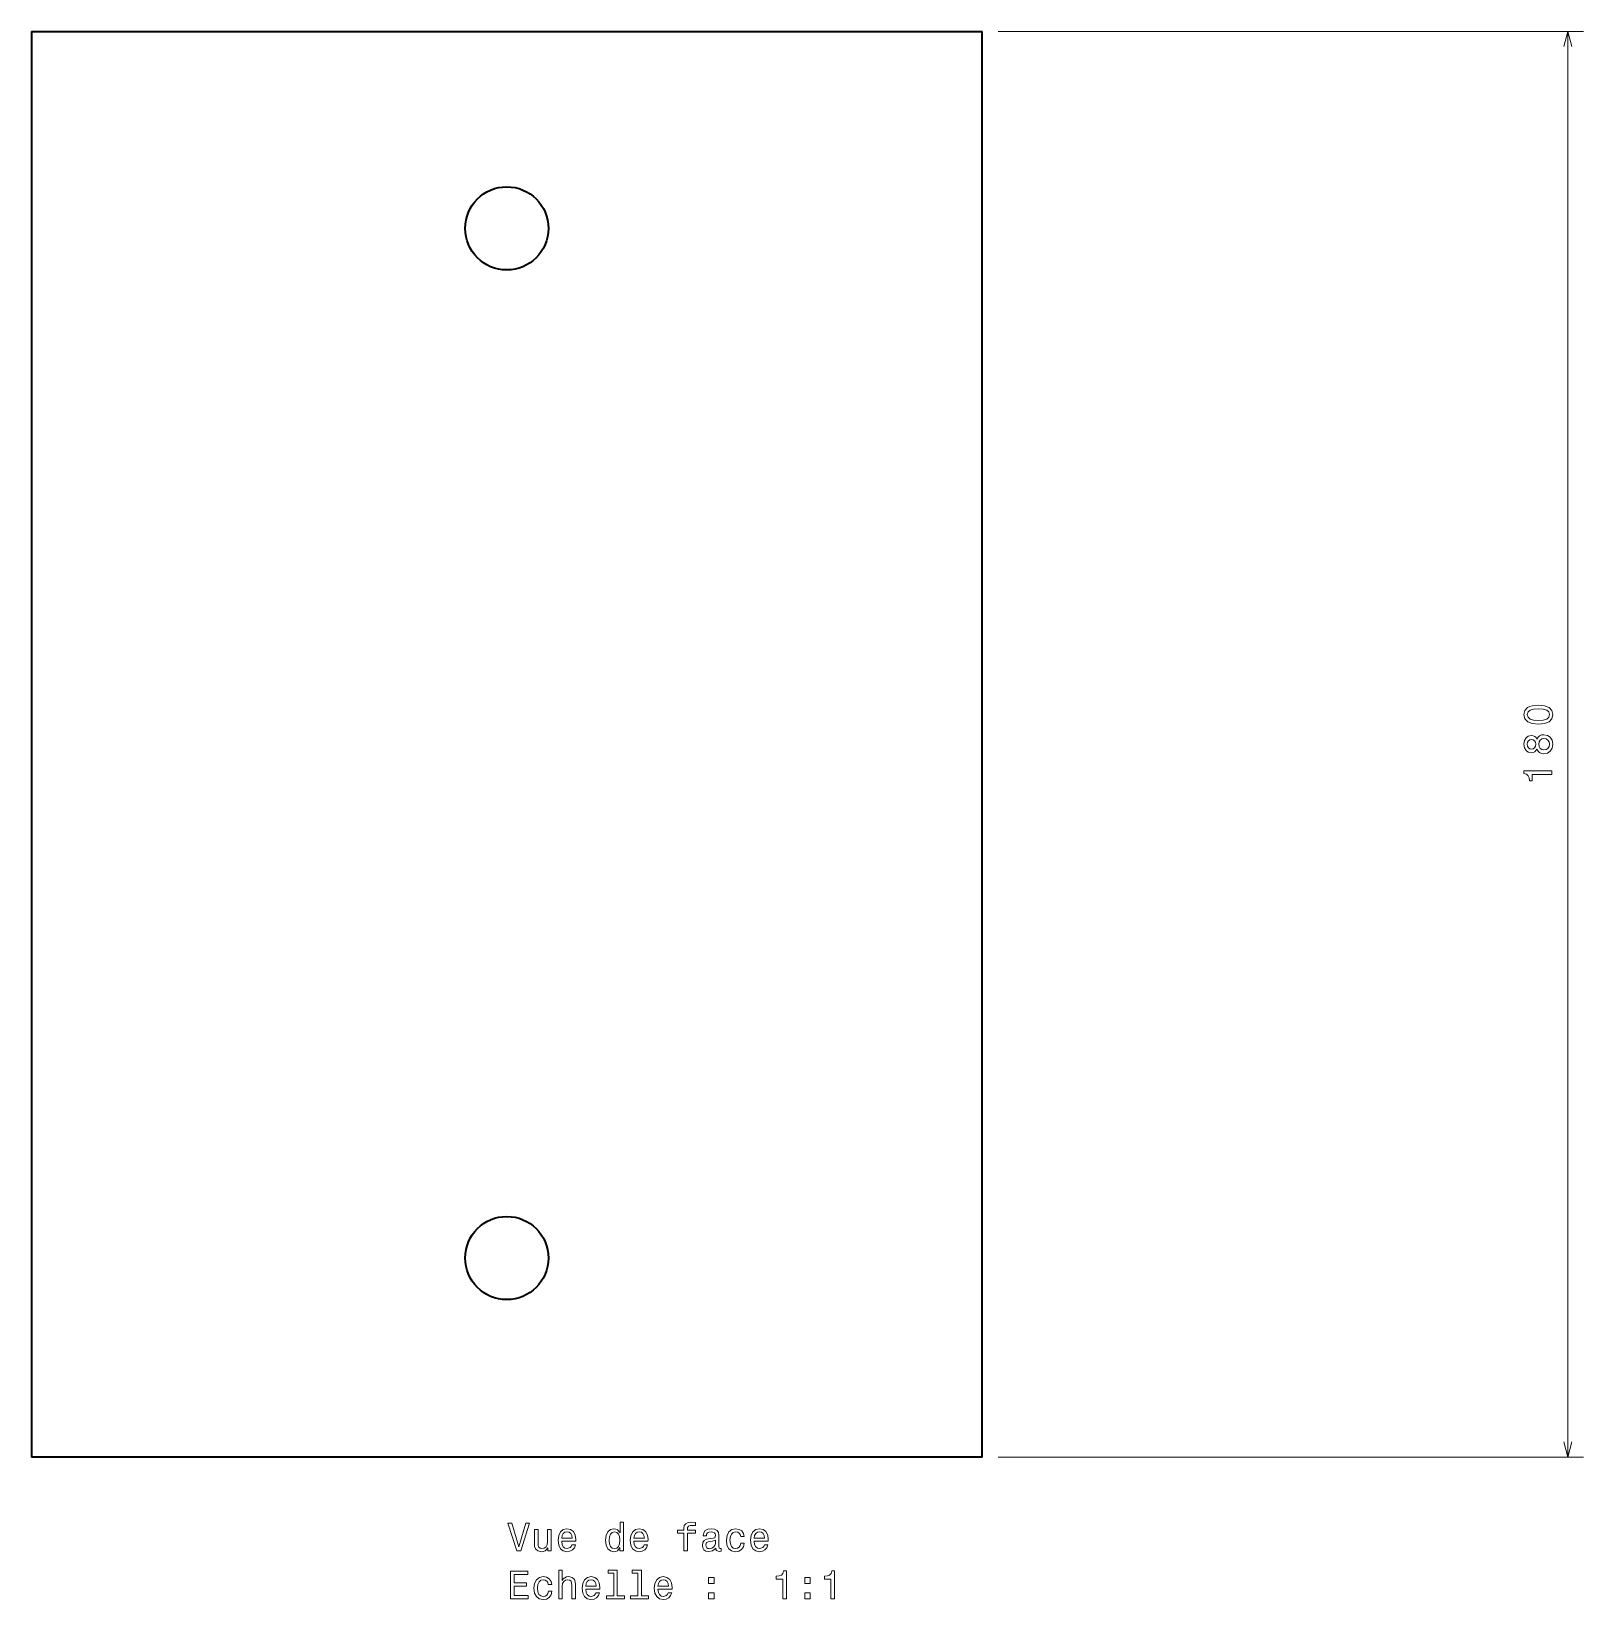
# Model space of a CAD drawing. Extents: x 41 to 237, y 573 to 771.
import ezdxf

# ---------------------------------------------------------------- set-up
doc = ezdxf.new("R2010")
doc.units = 0

msp = doc.modelspace()

# ---------------------------------------------------------------- linework, layer by layer
at = {"color": 7, "lineweight": 35}
for p, q in [((41.075348, 771.44043), (41.075348, 591.44043)), ((41.075348, 771.44043), (161.075348, 771.44043)), ((161.075348, 591.44043), (161.075348, 771.44043)), ((161.075348, 591.44043), (41.075348, 591.44043))]:
    msp.add_line(p, q, dxfattribs=at)
at = {"color": 7, "lineweight": 13}
for p, q in [((163.075348, 771.44043), (236.972275, 771.44043)), ((234.972275, 591.44043), (234.972275, 771.44043)), ((163.075348, 591.44043), (236.972275, 591.44043))]:
    msp.add_line(p, q, dxfattribs=at)
for points in [[(235.489914, 769.508606), (234.972275, 771.44043), (234.454636, 769.508606)], [(234.454636, 593.372314), (234.972275, 591.44043), (235.489914, 593.372314)]]:
    msp.add_lwpolyline(points, dxfattribs=at)
for points in [[(231.262619, 683.96106), (232.054413, 684.036682), (232.619247, 684.273682), (232.962189, 684.651978), (233.073135, 685.176453), (232.962189, 685.695923), (232.619247, 686.074158), (232.054413, 686.306152), (231.262619, 686.386841), (230.475876, 686.306152), (230.163193, 686.210327), (229.905991, 686.074158), (229.563049, 685.695923), (229.447052, 685.176453), (229.563049, 684.651978), (229.911041, 684.273682), (230.475876, 684.036682)], [(231.262619, 684.44519), (230.65239, 684.485535), (230.213623, 684.611633), (229.956421, 684.838562), (229.865646, 685.176453), (229.956421, 685.509277), (230.213623, 685.736267), (230.65239, 685.862305), (231.262619, 685.902649), (231.877899, 685.862305), (232.31665, 685.736267), (232.573853, 685.509277), (232.659592, 685.176453), (232.573853, 684.838562), (232.31665, 684.611633), (231.877899, 684.485535)], [(231.086105, 680.815063), (231.227325, 680.557861), (231.424011, 680.381348), (231.671127, 680.270386), (231.968674, 680.235107), (232.417526, 680.315796), (232.765503, 680.547791), (232.987411, 680.926025), (233.073135, 681.44043), (232.987411, 681.949768), (232.765503, 682.328064), (232.417526, 682.559998), (231.968674, 682.645752), (231.671127, 682.605408), (231.424011, 682.499512), (231.227325, 682.317932), (231.086105, 682.065796), (230.965073, 682.267517), (230.798645, 682.408752), (230.596909, 682.494446), (230.349792, 682.524719), (229.99173, 682.444031), (229.704269, 682.232239), (229.51767, 681.889282), (229.447052, 681.44043), (229.51767, 680.986511), (229.704269, 680.643616), (229.99173, 680.426758), (230.349792, 680.351074), (230.596909, 680.376282), (230.798645, 680.462036)], [(230.390137, 680.8302), (230.168243, 680.870544), (229.996765, 680.991577), (229.890869, 681.183228), (229.85051, 681.44043), (229.890869, 681.692566), (229.996765, 681.884216), (230.168243, 682.005249), (230.390137, 682.050659), (230.617081, 682.005249), (230.793594, 681.884216), (230.909592, 681.692566), (230.944901, 681.44043), (230.904556, 681.183228), (230.793594, 680.991577), (230.617081, 680.870544)], [(231.958588, 680.719238), (231.691299, 680.764648), (231.489563, 680.910889), (231.358444, 681.137817), (231.313049, 681.44043), (231.358444, 681.737976), (231.489563, 681.964905), (231.691299, 682.111206), (231.958588, 682.161621), (232.246048, 682.111206), (232.462906, 681.964905), (232.604126, 681.737976), (232.649506, 681.44043), (232.604126, 681.137817), (232.462906, 680.910889), (232.246048, 680.764648)], [(232.972275, 677.613647), (232.972275, 678.072571), (229.447052, 678.072571), (229.447052, 677.729614), (229.7547, 677.638855), (229.961472, 677.457275), (230.082504, 677.179932), (230.122849, 676.796631), (230.480927, 676.796631), (230.480927, 677.613647)], [(103.470879, 583.088867), (102.593361, 580.108276), (101.69062, 583.088867), (101.211517, 583.088867), (102.341202, 579.583801), (102.84552, 579.583801), (103.949989, 583.088867)], [(106.673332, 582.291992), (106.229523, 582.291992), (106.229523, 580.728638), (106.179092, 580.365479), (106.032837, 580.103271), (105.805893, 579.941895), (105.508347, 579.891418), (105.271317, 579.931763), (105.120018, 580.052795), (105.034279, 580.259583), (105.014107, 580.552124), (105.014107, 582.291992), (104.570305, 582.291992), (104.570305, 580.51178), (104.585434, 580.153687), (104.681259, 579.85614), (104.973763, 579.583801), (105.44278, 579.487976), (105.694946, 579.523254), (105.911804, 579.614075), (106.098404, 579.770386), (106.249702, 579.997375), (106.249702, 579.583801), (106.673332, 579.583801)], [(108.009789, 580.809326), (109.785004, 580.809326), (109.790047, 581.016052), (109.709351, 581.596069), (109.48745, 582.029785), (109.13443, 582.291992), (108.665405, 582.387817), (108.206474, 582.286987), (107.853447, 582.004578), (107.626503, 581.545593), (107.545807, 580.94043), (107.62146, 580.320129), (107.848404, 579.866211), (108.196388, 579.583801), (108.650276, 579.487976), (109.043648, 579.553528), (109.366417, 579.725037), (109.603447, 579.997375), (109.739616, 580.360474), (109.30085, 580.360474), (109.210075, 580.158752), (109.078949, 580.007446), (108.70575, 579.886414), (108.418289, 579.941895), (108.201431, 580.118408), (108.060219, 580.405823), (108.009789, 580.794189)], [(115.357773, 580.00238), (115.357773, 579.583801), (115.801575, 579.583801), (115.801575, 583.204834), (115.362808, 583.204834), (115.362808, 581.878479), (115.024918, 582.26178), (114.818146, 582.352539), (114.581116, 582.387817), (114.152435, 582.286987), (113.819588, 582.004578), (113.602722, 581.550659), (113.527077, 580.94043), (113.602722, 580.3302), (113.819588, 579.871277), (114.152435, 579.583801), (114.581116, 579.487976), (114.818146, 579.523254), (115.029961, 579.614075)], [(117.117859, 580.809326), (118.893074, 580.809326), (118.898117, 581.016052), (118.817421, 581.596069), (118.59552, 582.029785), (118.242493, 582.291992), (117.773476, 582.387817), (117.314545, 582.286987), (116.961517, 582.004578), (116.734573, 581.545593), (116.653877, 580.94043), (116.72953, 580.320129), (116.956474, 579.866211), (117.304459, 579.583801), (117.758347, 579.487976), (118.151718, 579.553528), (118.474487, 579.725037), (118.711517, 579.997375), (118.847687, 580.360474), (118.40892, 580.360474), (118.318146, 580.158752), (118.187019, 580.007446), (117.81382, 579.886414), (117.52636, 579.941895), (117.309494, 580.118408), (117.168289, 580.405823), (117.117859, 580.794189)], [(123.416847, 581.822998), (123.416847, 579.583801), (123.860657, 579.583801), (123.860657, 581.822998), (124.869293, 581.822998), (124.869293, 582.201233), (123.860657, 582.201233), (123.860657, 582.367676), (123.89595, 582.569397), (124.011948, 582.705566), (124.208633, 582.786255), (124.491058, 582.816528), (124.869293, 582.796326), (124.869293, 583.179626), (124.39019, 583.204834), (123.956474, 583.159424), (123.653877, 583.023254), (123.472321, 582.786255), (123.416847, 582.448364), (123.416847, 582.201233), (122.604889, 582.201233), (122.604889, 581.822998)], [(127.446388, 579.936829), (127.446388, 579.921692), (127.471603, 579.750244), (127.547249, 579.629211), (127.864975, 579.533386), (128.112091, 579.57373), (128.112091, 579.916626), (128.00618, 579.90155), (127.864975, 579.967102), (127.83976, 580.168823), (127.83976, 581.570862), (127.779236, 581.928894), (127.602722, 582.181091), (127.29509, 582.332336), (126.861374, 582.387817), (126.437744, 582.327332), (126.125061, 582.155823), (125.928375, 581.88855), (125.862808, 581.535522), (125.862808, 581.505249), (126.26123, 581.505249), (126.296532, 581.717102), (126.407478, 581.868408), (126.589035, 581.959167), (126.846245, 581.994446), (127.093361, 581.969238), (127.269875, 581.893616), (127.375778, 581.762451), (127.411087, 581.580933), (127.390915, 581.36908), (127.310219, 581.263184), (127.10849, 581.212769), (126.730247, 581.172424), (126.296532, 581.081665), (125.988892, 580.920227), (125.807335, 580.668091), (125.751862, 580.294922), (125.802292, 579.962036), (125.958633, 579.714905), (126.210793, 579.558594), (126.558777, 579.503113), (127.027802, 579.609009)], [(130.598404, 581.394348), (131.03717, 581.394348), (130.946381, 581.797791), (130.729523, 582.115479), (130.391632, 582.312195), (129.952866, 582.387817), (129.468719, 582.286987), (129.100555, 582.004578), (128.868576, 581.545593), (128.787888, 580.930359), (128.863525, 580.320129), (129.090485, 579.866211), (129.448547, 579.583801), (129.937744, 579.487976), (130.37146, 579.563599), (130.709351, 579.775452), (130.941345, 580.108276), (131.042206, 580.552124), (130.618576, 580.552124), (130.542923, 580.269653), (130.401718, 580.057861), (130.199982, 579.926758), (129.952866, 579.886414), (129.645233, 579.951965), (129.423325, 580.153687), (129.28717, 580.481506), (129.241776, 580.945496), (129.28717, 581.399353), (129.428375, 581.727173), (129.655319, 581.928894), (129.952866, 581.999512), (130.215118, 581.954102), (130.411804, 581.838135), (130.542923, 581.646484)], [(132.297974, 580.809326), (134.073181, 580.809326), (134.078232, 581.016052), (133.997528, 581.596069), (133.775635, 582.029785), (133.422607, 582.291992), (132.953583, 582.387817), (132.494659, 582.286987), (132.141632, 582.004578), (131.914688, 581.545593), (131.833984, 580.94043), (131.909637, 580.320129), (132.136581, 579.866211), (132.484573, 579.583801), (132.938461, 579.487976), (133.331833, 579.553528), (133.654602, 579.725037), (133.891632, 579.997375), (134.027802, 580.360474), (133.589035, 580.360474), (133.49826, 580.158752), (133.367126, 580.007446), (132.993927, 579.886414), (132.706467, 579.941895), (132.489609, 580.118408), (132.348404, 580.405823), (132.297974, 580.794189)], [(108.009789, 581.182495), (108.065262, 581.530518), (108.201431, 581.78772), (108.408203, 581.944031), (108.680534, 581.999512), (108.94783, 581.944031), (109.154602, 581.78772), (109.280678, 581.530518), (109.326065, 581.182495)], [(114.656761, 581.989441), (114.949265, 581.918823), (115.171173, 581.722107), (115.302292, 581.394348), (115.352722, 580.94043), (115.302292, 580.481506), (115.171173, 580.153687), (114.949265, 579.951965), (114.656761, 579.886414), (114.379379, 579.951965), (114.167564, 580.153687), (114.02636, 580.486511), (113.980965, 580.94043), (114.02636, 581.389282), (114.167564, 581.717102), (114.379379, 581.918823)], [(117.117859, 581.182495), (117.173332, 581.530518), (117.309494, 581.78772), (117.516266, 581.944031), (117.788605, 581.999512), (118.055893, 581.944031), (118.262665, 581.78772), (118.388748, 581.530518), (118.434135, 581.182495)], [(127.39595, 580.531921), (127.335434, 580.269653), (127.174049, 580.067932), (126.931976, 579.936829), (126.63443, 579.891418), (126.44278, 579.916626), (126.306618, 579.997375), (126.220886, 580.13855), (126.195663, 580.335266), (126.215836, 580.51178), (126.296532, 580.637817), (126.619293, 580.779053), (127.027802, 580.839539), (127.39595, 580.960632)], [(132.297974, 581.182495), (132.353439, 581.530518), (132.489609, 581.78772), (132.696381, 581.944031), (132.968719, 581.999512), (133.236008, 581.944031), (133.44278, 581.78772), (133.568863, 581.530518), (133.614258, 581.182495)], [(101.534279, 573.536987), (103.753304, 573.536987), (103.753304, 573.960632), (101.99826, 573.960632), (101.99826, 575.145752), (103.561661, 575.145752), (103.561661, 575.564392), (101.99826, 575.564392), (101.99826, 576.613342), (103.712959, 576.613342), (103.712959, 577.036987), (101.534279, 577.036987)], [(106.310219, 575.347534), (106.748978, 575.347534), (106.658203, 575.750977), (106.441345, 576.068665), (106.103447, 576.265381), (105.664688, 576.341003), (105.180534, 576.240173), (104.812378, 575.957764), (104.580391, 575.498779), (104.499702, 574.883545), (104.575348, 574.273315), (104.802292, 573.819397), (105.160362, 573.536987), (105.649559, 573.441162), (106.083275, 573.516785), (106.421173, 573.728638), (106.65316, 574.061462), (106.754021, 574.50531), (106.330391, 574.50531), (106.254745, 574.222839), (106.113533, 574.011047), (105.911804, 573.879944), (105.664688, 573.8396), (105.357048, 573.905151), (105.135147, 574.106873), (104.998978, 574.434692), (104.95359, 574.898682), (104.998978, 575.352539), (105.14019, 575.680359), (105.367134, 575.88208), (105.664688, 575.952698), (105.926933, 575.907288), (106.123619, 575.791321), (106.254745, 575.59967)], [(107.62146, 573.536987), (108.065262, 573.536987), (108.065262, 575.100403), (108.110649, 575.458435), (108.256905, 575.720703), (108.483849, 575.88208), (108.786446, 575.942627), (109.028519, 575.892151), (109.179817, 575.755981), (109.255463, 575.529053), (109.280678, 575.22644), (109.280678, 573.536987), (109.724487, 573.536987), (109.724487, 575.317261), (109.704308, 575.675293), (109.613533, 575.972839), (109.315979, 576.245178), (108.852005, 576.341003), (108.599846, 576.305725), (108.382988, 576.2099), (108.201431, 576.058594), (108.065262, 575.851807), (108.065262, 577.15802), (107.62146, 577.15802)], [(111.045807, 574.762512), (112.82103, 574.762512), (112.826065, 574.969238), (112.745377, 575.549255), (112.523476, 575.982971), (112.170448, 576.245178), (111.701431, 576.341003), (111.242493, 576.240173), (110.889465, 575.957764), (110.662521, 575.498779), (110.581833, 574.893616), (110.657478, 574.273315), (110.88443, 573.819397), (111.232407, 573.536987), (111.686302, 573.441162), (112.079674, 573.506714), (112.402435, 573.678223), (112.639465, 573.950562), (112.775635, 574.31366), (112.336876, 574.31366), (112.246094, 574.111938), (112.114975, 573.960632), (111.741776, 573.8396), (111.454308, 573.895081), (111.23745, 574.071594), (111.096245, 574.359009), (111.045807, 574.747375)], [(114.576065, 576.784851), (114.576065, 573.910156), (113.663246, 573.910156), (113.663246, 573.536987), (115.92765, 573.536987), (115.92765, 573.910156), (115.019875, 573.910156), (115.019875, 577.15802), (113.880104, 577.15802), (113.880104, 576.784851)], [(117.612091, 576.784851), (117.612091, 573.910156), (116.699265, 573.910156), (116.699265, 573.536987), (118.963676, 573.536987), (118.963676, 573.910156), (118.055893, 573.910156), (118.055893, 577.15802), (116.916122, 577.15802), (116.916122, 576.784851)], [(120.153877, 574.762512), (121.929092, 574.762512), (121.934135, 574.969238), (121.853447, 575.549255), (121.631546, 575.982971), (121.278519, 576.245178), (120.809494, 576.341003), (120.350563, 576.240173), (119.997543, 575.957764), (119.770592, 575.498779), (119.689903, 574.893616), (119.765549, 574.273315), (119.992493, 573.819397), (120.340477, 573.536987), (120.794373, 573.441162), (121.187744, 573.506714), (121.510506, 573.678223), (121.747543, 573.950562), (121.883705, 574.31366), (121.444946, 574.31366), (121.354164, 574.111938), (121.223045, 573.960632), (120.849846, 573.8396), (120.562378, 573.895081), (120.34552, 574.071594), (120.204315, 574.359009), (120.153877, 574.747375)], [(126.533562, 575.493774), (127.229523, 575.493774), (127.229523, 576.245178), (126.533562, 576.245178)], [(135.898834, 573.536987), (136.357758, 573.536987), (136.357758, 577.062195), (136.014832, 577.062195), (135.924042, 576.754578), (135.742493, 576.547791), (135.465118, 576.426758), (135.081833, 576.386414), (135.081833, 576.02832), (135.898834, 576.02832)], [(138.677643, 575.493774), (139.373611, 575.493774), (139.373611, 576.245178), (138.677643, 576.245178)], [(141.970886, 573.536987), (142.42981, 573.536987), (142.42981, 577.062195), (142.086868, 577.062195), (141.996094, 576.754578), (141.814545, 576.547791), (141.537155, 576.426758), (141.15387, 576.386414), (141.15387, 576.02832), (141.970886, 576.02832)], [(111.045807, 575.135681), (111.101288, 575.483704), (111.23745, 575.740906), (111.444221, 575.897217), (111.71656, 575.952698), (111.983849, 575.897217), (112.19062, 575.740906), (112.316704, 575.483704), (112.362091, 575.135681)], [(120.153877, 575.135681), (120.209351, 575.483704), (120.34552, 575.740906), (120.552292, 575.897217), (120.824631, 575.952698), (121.091919, 575.897217), (121.298691, 575.740906), (121.424774, 575.483704), (121.470161, 575.135681)], [(126.533562, 573.536987), (127.229523, 573.536987), (127.229523, 574.288452), (126.533562, 574.288452)], [(138.677643, 573.536987), (139.373611, 573.536987), (139.373611, 574.288452), (138.677643, 574.288452)]]:
    msp.add_lwpolyline(points, close=True, dxfattribs=at)
at = {"color": 7, "lineweight": 35}
for centre in [(101.075348, 746.56781), (101.075348, 616.56781)]:
    msp.add_circle(centre, 5.25, dxfattribs=at)

doc.saveas('drawing.dxf')
